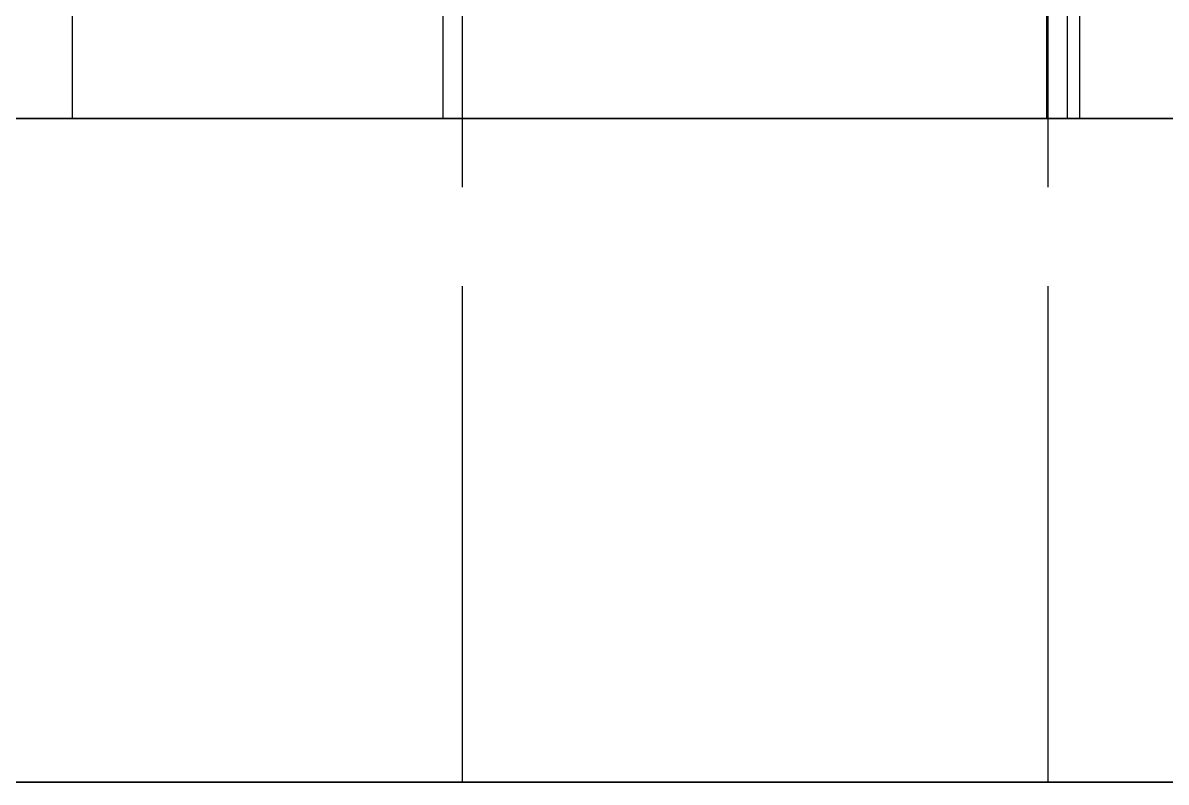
# Model space of a CAD drawing. Header units: millimetres. Extents: x -9 to 243, y -53 to 196.
# Drawn here: x 164.973 to 167.903, y -20.2 to -18.256 of the extents above; entities that cross this region are included whole.
import ezdxf

# ---------------------------------------------------------------- set-up
doc = ezdxf.new("R2010")
doc.units = ezdxf.units.MM
doc.linetypes.add('DASHED', pattern=[1.524, 1.27, -0.254])
doc.layers.add('HIDDEN', color=8, linetype='DASHED')
doc.layers.add('VISIBLE', color=7, linetype='CONTINUOUS')

msp = doc.modelspace()

# ---------------------------------------------------------------- linework, layer by layer
at = {"layer": 'HIDDEN'}
for points in [[(166.1, -20.2), (166.1, -15.3)], [(167.6, -20.2), (167.6, -15.3)], [(166.05, -18.5), (166.05, -15.4)], [(167.65, -18.5), (167.65, -15.4)], [(165.1, -18.5), (165.1, -18)], [(167.59694, -18.5), (167.59694, -18)], [(167.91829, -18.5), (167.77551, -18.5), (167.63274, -18.5), (167.48996, -18.5), (167.34718, -18.5), (167.20441, -18.5), (167.06163, -18.5), (166.91885, -18.5), (166.77608, -18.5), (166.6333, -18.5), (166.49052, -18.5), (166.34775, -18.5), (166.20497, -18.5), (166.06219, -18.5), (165.91942, -18.5), (165.77664, -18.5), (165.63386, -18.5), (165.49109, -18.5), (165.34831, -18.5), (165.20553, -18.5), (165.06276, -18.5), (164.91998, -18.5)], [(164.93711, -18.5), (164.9821, -18.5), (165.02709, -18.5), (165.07208, -18.5), (165.11707, -18.5), (165.16207, -18.5), (165.20706, -18.5), (165.25205, -18.5), (165.29704, -18.5), (165.34203, -18.5), (165.38702, -18.5), (165.43202, -18.5), (165.47701, -18.5), (165.522, -18.5), (165.56699, -18.5), (165.61198, -18.5), (165.65697, -18.5), (165.70197, -18.5), (165.74696, -18.5), (165.79195, -18.5), (165.83694, -18.5), (165.88193, -18.5), (165.92692, -18.5), (165.97191, -18.5), (166.01691, -18.5), (166.0619, -18.5), (166.10689, -18.5), (166.15188, -18.5), (166.19687, -18.5), (166.24186, -18.5), (166.28686, -18.5), (166.33185, -18.5), (166.37684, -18.5), (166.42183, -18.5), (166.46682, -18.5), (166.51181, -18.5), (166.55681, -18.5), (166.6018, -18.5), (166.64679, -18.5), (166.69178, -18.5), (166.73677, -18.5), (166.78176, -18.5), (166.82676, -18.5), (166.87175, -18.5), (166.91674, -18.5), (166.96173, -18.5), (167.00672, -18.5), (167.05171, -18.5), (167.09671, -18.5), (167.1417, -18.5), (167.18669, -18.5), (167.23168, -18.5), (167.27667, -18.5), (167.32166, -18.5), (167.36666, -18.5), (167.41165, -18.5), (167.45664, -18.5), (167.50163, -18.5), (167.54662, -18.5), (167.59161, -18.5), (167.6366, -18.5), (167.6816, -18.5)], [(168.01121, -18.5), (167.87201, -18.5), (167.73281, -18.5), (167.5936, -18.5), (167.4544, -18.5), (167.3152, -18.5), (167.176, -18.5), (167.03679, -18.5), (166.89759, -18.5), (166.75839, -18.5), (166.61918, -18.5), (166.47998, -18.5), (166.34078, -18.5), (166.20157, -18.5), (166.06237, -18.5), (165.92317, -18.5), (165.78397, -18.5), (165.64476, -18.5), (165.50556, -18.5), (165.36636, -18.5), (165.22715, -18.5), (165.08795, -18.5), (164.94875, -18.5)], [(167.93623, -18.5), (167.82627, -18.5), (167.71631, -18.5), (167.60635, -18.5), (167.4964, -18.5), (167.38644, -18.5), (167.27648, -18.5), (167.16652, -18.5), (167.05656, -18.5), (166.94661, -18.5), (166.83665, -18.5), (166.72669, -18.5), (166.61673, -18.5), (166.50677, -18.5), (166.39682, -18.5), (166.28686, -18.5), (166.1769, -18.5), (166.06694, -18.5), (165.95698, -18.5), (165.84703, -18.5), (165.73707, -18.5), (165.62711, -18.5), (165.51715, -18.5), (165.40719, -18.5), (165.29724, -18.5), (165.18728, -18.5), (165.07732, -18.5), (164.96736, -18.5)], [(167.93333, -18.5), (167.87778, -18.5), (167.82222, -18.5), (167.76667, -18.5), (167.71111, -18.5), (167.65556, -18.5), (167.6, -18.5), (167.54444, -18.5), (167.48889, -18.5), (167.43333, -18.5), (167.37778, -18.5), (167.32222, -18.5), (167.26667, -18.5), (167.21111, -18.5), (167.15556, -18.5), (167.1, -18.5), (167.04444, -18.5), (166.98889, -18.5), (166.93333, -18.5), (166.87778, -18.5), (166.82222, -18.5), (166.76667, -18.5), (166.71111, -18.5), (166.65556, -18.5), (166.6, -18.5), (166.54444, -18.5), (166.48889, -18.5), (166.43333, -18.5), (166.37778, -18.5), (166.32222, -18.5), (166.26667, -18.5), (166.21111, -18.5), (166.15556, -18.5), (166.1, -18.5), (166.04444, -18.5), (165.98889, -18.5), (165.93333, -18.5), (165.87778, -18.5), (165.82222, -18.5), (165.76667, -18.5), (165.71111, -18.5), (165.65556, -18.5), (165.6, -18.5), (165.54444, -18.5), (165.48889, -18.5), (165.43333, -18.5), (165.37778, -18.5), (165.32222, -18.5), (165.26667, -18.5), (165.21111, -18.5), (165.15556, -18.5), (165.1, -18.5)], [(165.1, -18.5), (165.13192, -18.5), (165.16384, -18.5), (165.19575, -18.5), (165.22767, -18.5), (165.25959, -18.5), (165.29151, -18.5), (165.32342, -18.5), (165.35534, -18.5), (165.38726, -18.5), (165.41918, -18.5), (165.4511, -18.5), (165.48301, -18.5), (165.51493, -18.5), (165.54685, -18.5), (165.57877, -18.5), (165.61069, -18.5), (165.6426, -18.5), (165.67452, -18.5), (165.70644, -18.5), (165.73836, -18.5), (165.77027, -18.5), (165.80219, -18.5), (165.83411, -18.5), (165.86603, -18.5), (165.89795, -18.5), (165.92986, -18.5), (165.96178, -18.5), (165.9937, -18.5), (166.02562, -18.5), (166.05754, -18.5), (166.08945, -18.5), (166.12137, -18.5), (166.15329, -18.5), (166.18521, -18.5), (166.21712, -18.5), (166.24904, -18.5), (166.28096, -18.5), (166.31288, -18.5), (166.3448, -18.5), (166.37671, -18.5), (166.40863, -18.5), (166.44055, -18.5), (166.47247, -18.5), (166.50438, -18.5), (166.5363, -18.5), (166.56822, -18.5), (166.60014, -18.5), (166.63206, -18.5), (166.66397, -18.5), (166.69589, -18.5), (166.72781, -18.5), (166.75973, -18.5), (166.79165, -18.5), (166.82356, -18.5), (166.85548, -18.5), (166.8874, -18.5), (166.91932, -18.5), (166.95123, -18.5), (166.98315, -18.5), (167.01507, -18.5), (167.04699, -18.5), (167.07891, -18.5), (167.11082, -18.5)], [(167.65, -18.5), (167.6246, -18.5), (167.59921, -18.5), (167.57381, -18.5), (167.54841, -18.5), (167.52302, -18.5), (167.49762, -18.5), (167.47222, -18.5), (167.44683, -18.5), (167.42143, -18.5), (167.39603, -18.5), (167.37063, -18.5), (167.34524, -18.5), (167.31984, -18.5), (167.29444, -18.5), (167.26905, -18.5), (167.24365, -18.5), (167.21825, -18.5), (167.19286, -18.5), (167.16746, -18.5), (167.14206, -18.5), (167.11667, -18.5), (167.09127, -18.5), (167.06587, -18.5), (167.04048, -18.5), (167.01508, -18.5), (166.98968, -18.5), (166.96429, -18.5), (166.93889, -18.5), (166.91349, -18.5), (166.8881, -18.5), (166.8627, -18.5), (166.8373, -18.5), (166.8119, -18.5), (166.78651, -18.5), (166.76111, -18.5), (166.73571, -18.5), (166.71032, -18.5), (166.68492, -18.5), (166.65952, -18.5), (166.63413, -18.5), (166.60873, -18.5), (166.58333, -18.5), (166.55794, -18.5), (166.53254, -18.5), (166.50714, -18.5), (166.48175, -18.5), (166.45635, -18.5), (166.43095, -18.5), (166.40556, -18.5), (166.38016, -18.5), (166.35476, -18.5), (166.32937, -18.5), (166.30397, -18.5), (166.27857, -18.5), (166.25317, -18.5), (166.22778, -18.5), (166.20238, -18.5), (166.17698, -18.5), (166.15159, -18.5), (166.12619, -18.5), (166.10079, -18.5), (166.0754, -18.5), (166.05, -18.5)], [(166.05, -18.5), (166.06459, -18.5), (166.07918, -18.5), (166.09377, -18.5), (166.10836, -18.5), (166.12296, -18.5), (166.13755, -18.5), (166.15214, -18.5), (166.16673, -18.5), (166.18132, -18.5), (166.19591, -18.5), (166.2105, -18.5), (166.22509, -18.5), (166.23968, -18.5), (166.25427, -18.5), (166.26887, -18.5), (166.28346, -18.5), (166.29805, -18.5), (166.31264, -18.5), (166.32723, -18.5), (166.34182, -18.5), (166.35641, -18.5), (166.371, -18.5), (166.38559, -18.5), (166.40018, -18.5), (166.41478, -18.5), (166.42937, -18.5), (166.44396, -18.5), (166.45855, -18.5), (166.47314, -18.5), (166.48773, -18.5), (166.50232, -18.5), (166.51691, -18.5), (166.5315, -18.5), (166.54609, -18.5), (166.56069, -18.5), (166.57528, -18.5), (166.58987, -18.5), (166.60446, -18.5), (166.61905, -18.5), (166.63364, -18.5), (166.64823, -18.5), (166.66282, -18.5), (166.67741, -18.5), (166.692, -18.5), (166.7066, -18.5), (166.72119, -18.5), (166.73578, -18.5), (166.75037, -18.5), (166.76496, -18.5), (166.77955, -18.5), (166.79414, -18.5), (166.80873, -18.5), (166.82332, -18.5), (166.83791, -18.5), (166.85251, -18.5), (166.8671, -18.5), (166.88169, -18.5), (166.89628, -18.5), (166.91087, -18.5), (166.92546, -18.5), (166.94005, -18.5), (166.95464, -18.5), (166.96923, -18.5)], [(167.6, -18.5), (167.57619, -18.5), (167.55238, -18.5), (167.52857, -18.5), (167.50476, -18.5), (167.48095, -18.5), (167.45714, -18.5), (167.43333, -18.5), (167.40952, -18.5), (167.38571, -18.5), (167.3619, -18.5), (167.3381, -18.5), (167.31429, -18.5), (167.29048, -18.5), (167.26667, -18.5), (167.24286, -18.5), (167.21905, -18.5), (167.19524, -18.5), (167.17143, -18.5), (167.14762, -18.5), (167.12381, -18.5), (167.1, -18.5), (167.07619, -18.5), (167.05238, -18.5), (167.02857, -18.5), (167.00476, -18.5), (166.98095, -18.5), (166.95714, -18.5), (166.93333, -18.5), (166.90952, -18.5), (166.88571, -18.5), (166.8619, -18.5), (166.8381, -18.5), (166.81429, -18.5), (166.79048, -18.5), (166.76667, -18.5), (166.74286, -18.5), (166.71905, -18.5), (166.69524, -18.5), (166.67143, -18.5), (166.64762, -18.5), (166.62381, -18.5), (166.6, -18.5), (166.57619, -18.5), (166.55238, -18.5), (166.52857, -18.5), (166.50476, -18.5), (166.48095, -18.5), (166.45714, -18.5), (166.43333, -18.5), (166.40952, -18.5), (166.38571, -18.5), (166.3619, -18.5), (166.3381, -18.5), (166.31429, -18.5), (166.29048, -18.5), (166.26667, -18.5), (166.24286, -18.5), (166.21905, -18.5), (166.19524, -18.5), (166.17143, -18.5), (166.14762, -18.5), (166.12381, -18.5), (166.1, -18.5)], [(166.1, -18.5), (166.1119, -18.5), (166.12381, -18.5), (166.13571, -18.5), (166.14762, -18.5), (166.15952, -18.5), (166.17143, -18.5), (166.18333, -18.5), (166.19524, -18.5), (166.20714, -18.5), (166.21905, -18.5), (166.23095, -18.5), (166.24286, -18.5), (166.25476, -18.5), (166.26667, -18.5), (166.27857, -18.5), (166.29048, -18.5), (166.30238, -18.5), (166.31429, -18.5), (166.32619, -18.5), (166.3381, -18.5), (166.35, -18.5), (166.3619, -18.5), (166.37381, -18.5), (166.38571, -18.5), (166.39762, -18.5), (166.40952, -18.5), (166.42143, -18.5), (166.43333, -18.5), (166.44524, -18.5), (166.45714, -18.5), (166.46905, -18.5), (166.48095, -18.5), (166.49286, -18.5), (166.50476, -18.5), (166.51667, -18.5), (166.52857, -18.5), (166.54048, -18.5), (166.55238, -18.5), (166.56429, -18.5), (166.57619, -18.5), (166.5881, -18.5), (166.6, -18.5), (166.6119, -18.5), (166.62381, -18.5), (166.63571, -18.5), (166.64762, -18.5), (166.65952, -18.5), (166.67143, -18.5), (166.68333, -18.5), (166.69524, -18.5), (166.70714, -18.5), (166.71905, -18.5), (166.73095, -18.5), (166.74286, -18.5), (166.75476, -18.5), (166.76667, -18.5), (166.77857, -18.5), (166.79048, -18.5), (166.80238, -18.5), (166.81429, -18.5), (166.82619, -18.5), (166.8381, -18.5), (166.85, -18.5)], [(166.1, -20.2), (166.1, -18.5)], [(166.85, -18.5), (166.8619, -18.5), (166.87381, -18.5), (166.88571, -18.5), (166.89762, -18.5), (166.90952, -18.5), (166.92143, -18.5), (166.93333, -18.5), (166.94524, -18.5), (166.95714, -18.5), (166.96905, -18.5), (166.98095, -18.5), (166.99286, -18.5), (167.00476, -18.5), (167.01667, -18.5), (167.02857, -18.5), (167.04048, -18.5), (167.05238, -18.5), (167.06429, -18.5), (167.07619, -18.5), (167.0881, -18.5), (167.1, -18.5), (167.1119, -18.5), (167.12381, -18.5), (167.13571, -18.5), (167.14762, -18.5), (167.15952, -18.5), (167.17143, -18.5), (167.18333, -18.5), (167.19524, -18.5), (167.20714, -18.5), (167.21905, -18.5), (167.23095, -18.5), (167.24286, -18.5), (167.25476, -18.5), (167.26667, -18.5), (167.27857, -18.5), (167.29048, -18.5), (167.30238, -18.5), (167.31429, -18.5), (167.32619, -18.5), (167.3381, -18.5), (167.35, -18.5), (167.3619, -18.5), (167.37381, -18.5), (167.38571, -18.5), (167.39762, -18.5), (167.40952, -18.5), (167.42143, -18.5), (167.43333, -18.5), (167.44524, -18.5), (167.45714, -18.5), (167.46905, -18.5), (167.48095, -18.5), (167.49286, -18.5), (167.50476, -18.5), (167.51667, -18.5), (167.52857, -18.5), (167.54048, -18.5), (167.55238, -18.5), (167.56429, -18.5), (167.57619, -18.5), (167.5881, -18.5), (167.6, -18.5)], [(166.96923, -18.5), (166.98004, -18.5), (166.99085, -18.5), (167.00165, -18.5), (167.01246, -18.5), (167.02326, -18.5), (167.03407, -18.5), (167.04487, -18.5), (167.05568, -18.5), (167.06649, -18.5), (167.07729, -18.5), (167.0881, -18.5), (167.0989, -18.5), (167.10971, -18.5), (167.12052, -18.5), (167.13132, -18.5), (167.14213, -18.5), (167.15293, -18.5), (167.16374, -18.5), (167.17454, -18.5), (167.18535, -18.5), (167.19616, -18.5), (167.20696, -18.5), (167.21777, -18.5), (167.22857, -18.5), (167.23938, -18.5), (167.25018, -18.5), (167.26099, -18.5), (167.2718, -18.5), (167.2826, -18.5), (167.29341, -18.5), (167.30421, -18.5), (167.31502, -18.5), (167.32583, -18.5), (167.33663, -18.5), (167.34744, -18.5), (167.35824, -18.5), (167.36905, -18.5), (167.37985, -18.5), (167.39066, -18.5), (167.40147, -18.5), (167.41227, -18.5), (167.42308, -18.5), (167.43388, -18.5), (167.44469, -18.5), (167.4555, -18.5), (167.4663, -18.5), (167.47711, -18.5), (167.48791, -18.5), (167.49872, -18.5), (167.50952, -18.5), (167.52033, -18.5), (167.53114, -18.5), (167.54194, -18.5), (167.55275, -18.5), (167.56355, -18.5), (167.57436, -18.5), (167.58517, -18.5), (167.59597, -18.5), (167.60678, -18.5), (167.61758, -18.5), (167.62839, -18.5), (167.63919, -18.5), (167.65, -18.5)], [(167.11082, -18.5), (167.13446, -18.5), (167.1581, -18.5), (167.18174, -18.5), (167.20537, -18.5), (167.22901, -18.5), (167.25265, -18.5), (167.27629, -18.5), (167.29993, -18.5), (167.32356, -18.5), (167.3472, -18.5), (167.37084, -18.5), (167.39448, -18.5), (167.41811, -18.5), (167.44175, -18.5), (167.46539, -18.5), (167.48903, -18.5), (167.51267, -18.5), (167.5363, -18.5), (167.55994, -18.5), (167.58358, -18.5), (167.60722, -18.5), (167.63085, -18.5), (167.65449, -18.5), (167.67813, -18.5), (167.70177, -18.5), (167.7254, -18.5), (167.74904, -18.5), (167.77268, -18.5), (167.79632, -18.5), (167.81996, -18.5), (167.84359, -18.5), (167.86723, -18.5), (167.89087, -18.5), (167.91451, -18.5)], [(167.93028, -18.5), (167.87472, -18.5), (167.81917, -18.5), (167.76361, -18.5), (167.70806, -18.5), (167.6525, -18.5), (167.59694, -18.5)], [(167.59694, -18.5), (167.63344, -18.5), (167.66993, -18.5), (167.70642, -18.5), (167.74292, -18.5), (167.77941, -18.5), (167.8159, -18.5), (167.8524, -18.5), (167.88889, -18.5), (167.92538, -18.5)], [(167.6, -20.2), (167.6, -18.5)], [(94.75, -20.2), (200.25, -20.2)], [(164.58214, -20.2), (165.1625, -20.2), (165.74286, -20.2), (166.32321, -20.2), (166.90357, -20.2), (167.48393, -20.2), (168.06429, -20.2), (168.64464, -20.2), (169.225, -20.2), (169.80536, -20.2), (170.38571, -20.2), (170.96607, -20.2), (171.54643, -20.2)], [(171.54643, -20.2), (170.96607, -20.2), (170.38571, -20.2), (169.80536, -20.2), (169.225, -20.2), (168.64464, -20.2), (168.06429, -20.2), (167.48393, -20.2), (166.90357, -20.2), (166.32321, -20.2), (165.74286, -20.2), (165.1625, -20.2), (164.58214, -20.2)], [(167.6, -20.2), (167.57619, -20.2), (167.55238, -20.2), (167.52857, -20.2), (167.50476, -20.2), (167.48095, -20.2), (167.45714, -20.2), (167.43333, -20.2), (167.40952, -20.2), (167.38571, -20.2), (167.3619, -20.2), (167.3381, -20.2), (167.31429, -20.2), (167.29048, -20.2), (167.26667, -20.2), (167.24286, -20.2), (167.21905, -20.2), (167.19524, -20.2), (167.17143, -20.2), (167.14762, -20.2), (167.12381, -20.2), (167.1, -20.2), (167.07619, -20.2), (167.05238, -20.2), (167.02857, -20.2), (167.00476, -20.2), (166.98095, -20.2), (166.95714, -20.2), (166.93333, -20.2), (166.90952, -20.2), (166.88571, -20.2), (166.8619, -20.2), (166.8381, -20.2), (166.81429, -20.2), (166.79048, -20.2), (166.76667, -20.2), (166.74286, -20.2), (166.71905, -20.2), (166.69524, -20.2), (166.67143, -20.2), (166.64762, -20.2), (166.62381, -20.2), (166.6, -20.2), (166.57619, -20.2), (166.55238, -20.2), (166.52857, -20.2), (166.50476, -20.2), (166.48095, -20.2), (166.45714, -20.2), (166.43333, -20.2), (166.40952, -20.2), (166.38571, -20.2), (166.3619, -20.2), (166.3381, -20.2), (166.31429, -20.2), (166.29048, -20.2), (166.26667, -20.2), (166.24286, -20.2), (166.21905, -20.2), (166.19524, -20.2), (166.17143, -20.2), (166.14762, -20.2), (166.12381, -20.2), (166.1, -20.2)], [(166.1, -20.2), (166.1119, -20.2), (166.12381, -20.2), (166.13571, -20.2), (166.14762, -20.2), (166.15952, -20.2), (166.17143, -20.2), (166.18333, -20.2), (166.19524, -20.2), (166.20714, -20.2), (166.21905, -20.2), (166.23095, -20.2), (166.24286, -20.2), (166.25476, -20.2), (166.26667, -20.2), (166.27857, -20.2), (166.29048, -20.2), (166.30238, -20.2), (166.31429, -20.2), (166.32619, -20.2), (166.3381, -20.2), (166.35, -20.2), (166.3619, -20.2), (166.37381, -20.2), (166.38571, -20.2), (166.39762, -20.2), (166.40952, -20.2), (166.42143, -20.2), (166.43333, -20.2), (166.44524, -20.2), (166.45714, -20.2), (166.46905, -20.2), (166.48095, -20.2), (166.49286, -20.2), (166.50476, -20.2), (166.51667, -20.2), (166.52857, -20.2), (166.54048, -20.2), (166.55238, -20.2), (166.56429, -20.2), (166.57619, -20.2), (166.5881, -20.2), (166.6, -20.2), (166.6119, -20.2), (166.62381, -20.2), (166.63571, -20.2), (166.64762, -20.2), (166.65952, -20.2), (166.67143, -20.2), (166.68333, -20.2), (166.69524, -20.2), (166.70714, -20.2), (166.71905, -20.2), (166.73095, -20.2), (166.74286, -20.2), (166.75476, -20.2), (166.76667, -20.2), (166.77857, -20.2), (166.79048, -20.2), (166.80238, -20.2), (166.81429, -20.2), (166.82619, -20.2), (166.8381, -20.2), (166.85, -20.2)], [(167.6, -20.2), (167.57619, -20.2), (167.55238, -20.2), (167.52857, -20.2), (167.50476, -20.2), (167.48095, -20.2), (167.45714, -20.2), (167.43333, -20.2), (167.40952, -20.2), (167.38571, -20.2), (167.3619, -20.2), (167.3381, -20.2), (167.31429, -20.2), (167.29048, -20.2), (167.26667, -20.2), (167.24286, -20.2), (167.21905, -20.2), (167.19524, -20.2), (167.17143, -20.2), (167.14762, -20.2), (167.12381, -20.2), (167.1, -20.2), (167.07619, -20.2), (167.05238, -20.2), (167.02857, -20.2), (167.00476, -20.2), (166.98095, -20.2), (166.95714, -20.2), (166.93333, -20.2), (166.90952, -20.2), (166.88571, -20.2), (166.8619, -20.2), (166.8381, -20.2), (166.81429, -20.2), (166.79048, -20.2), (166.76667, -20.2), (166.74286, -20.2), (166.71905, -20.2), (166.69524, -20.2), (166.67143, -20.2), (166.64762, -20.2), (166.62381, -20.2), (166.6, -20.2), (166.57619, -20.2), (166.55238, -20.2), (166.52857, -20.2), (166.50476, -20.2), (166.48095, -20.2), (166.45714, -20.2), (166.43333, -20.2), (166.40952, -20.2), (166.38571, -20.2), (166.3619, -20.2), (166.3381, -20.2), (166.31429, -20.2), (166.29048, -20.2), (166.26667, -20.2), (166.24286, -20.2), (166.21905, -20.2), (166.19524, -20.2), (166.17143, -20.2), (166.14762, -20.2), (166.12381, -20.2), (166.1, -20.2)], [(166.1, -20.2), (166.1119, -20.2), (166.12381, -20.2), (166.13571, -20.2), (166.14762, -20.2), (166.15952, -20.2), (166.17143, -20.2), (166.18333, -20.2), (166.19524, -20.2), (166.20714, -20.2), (166.21905, -20.2), (166.23095, -20.2), (166.24286, -20.2), (166.25476, -20.2), (166.26667, -20.2), (166.27857, -20.2), (166.29048, -20.2), (166.30238, -20.2), (166.31429, -20.2), (166.32619, -20.2), (166.3381, -20.2), (166.35, -20.2), (166.3619, -20.2), (166.37381, -20.2), (166.38571, -20.2), (166.39762, -20.2), (166.40952, -20.2), (166.42143, -20.2), (166.43333, -20.2), (166.44524, -20.2), (166.45714, -20.2), (166.46905, -20.2), (166.48095, -20.2), (166.49286, -20.2), (166.50476, -20.2), (166.51667, -20.2), (166.52857, -20.2), (166.54048, -20.2), (166.55238, -20.2), (166.56429, -20.2), (166.57619, -20.2), (166.5881, -20.2), (166.6, -20.2), (166.6119, -20.2), (166.62381, -20.2), (166.63571, -20.2), (166.64762, -20.2), (166.65952, -20.2), (166.67143, -20.2), (166.68333, -20.2), (166.69524, -20.2), (166.70714, -20.2), (166.71905, -20.2), (166.73095, -20.2), (166.74286, -20.2), (166.75476, -20.2), (166.76667, -20.2), (166.77857, -20.2), (166.79048, -20.2), (166.80238, -20.2), (166.81429, -20.2), (166.82619, -20.2), (166.8381, -20.2), (166.85, -20.2)], [(166.85, -20.2), (166.8619, -20.2), (166.87381, -20.2), (166.88571, -20.2), (166.89762, -20.2), (166.90952, -20.2), (166.92143, -20.2), (166.93333, -20.2), (166.94524, -20.2), (166.95714, -20.2), (166.96905, -20.2), (166.98095, -20.2), (166.99286, -20.2), (167.00476, -20.2), (167.01667, -20.2), (167.02857, -20.2), (167.04048, -20.2), (167.05238, -20.2), (167.06429, -20.2), (167.07619, -20.2), (167.0881, -20.2), (167.1, -20.2), (167.1119, -20.2), (167.12381, -20.2), (167.13571, -20.2), (167.14762, -20.2), (167.15952, -20.2), (167.17143, -20.2), (167.18333, -20.2), (167.19524, -20.2), (167.20714, -20.2), (167.21905, -20.2), (167.23095, -20.2), (167.24286, -20.2), (167.25476, -20.2), (167.26667, -20.2), (167.27857, -20.2), (167.29048, -20.2), (167.30238, -20.2), (167.31429, -20.2), (167.32619, -20.2), (167.3381, -20.2), (167.35, -20.2), (167.3619, -20.2), (167.37381, -20.2), (167.38571, -20.2), (167.39762, -20.2), (167.40952, -20.2), (167.42143, -20.2), (167.43333, -20.2), (167.44524, -20.2), (167.45714, -20.2), (167.46905, -20.2), (167.48095, -20.2), (167.49286, -20.2), (167.50476, -20.2), (167.51667, -20.2), (167.52857, -20.2), (167.54048, -20.2), (167.55238, -20.2), (167.56429, -20.2), (167.57619, -20.2), (167.5881, -20.2), (167.6, -20.2)], [(166.85, -20.2), (166.8619, -20.2), (166.87381, -20.2), (166.88571, -20.2), (166.89762, -20.2), (166.90952, -20.2), (166.92143, -20.2), (166.93333, -20.2), (166.94524, -20.2), (166.95714, -20.2), (166.96905, -20.2), (166.98095, -20.2), (166.99286, -20.2), (167.00476, -20.2), (167.01667, -20.2), (167.02857, -20.2), (167.04048, -20.2), (167.05238, -20.2), (167.06429, -20.2), (167.07619, -20.2), (167.0881, -20.2), (167.1, -20.2), (167.1119, -20.2), (167.12381, -20.2), (167.13571, -20.2), (167.14762, -20.2), (167.15952, -20.2), (167.17143, -20.2), (167.18333, -20.2), (167.19524, -20.2), (167.20714, -20.2), (167.21905, -20.2), (167.23095, -20.2), (167.24286, -20.2), (167.25476, -20.2), (167.26667, -20.2), (167.27857, -20.2), (167.29048, -20.2), (167.30238, -20.2), (167.31429, -20.2), (167.32619, -20.2), (167.3381, -20.2), (167.35, -20.2), (167.3619, -20.2), (167.37381, -20.2), (167.38571, -20.2), (167.39762, -20.2), (167.40952, -20.2), (167.42143, -20.2), (167.43333, -20.2), (167.44524, -20.2), (167.45714, -20.2), (167.46905, -20.2), (167.48095, -20.2), (167.49286, -20.2), (167.50476, -20.2), (167.51667, -20.2), (167.52857, -20.2), (167.54048, -20.2), (167.55238, -20.2), (167.56429, -20.2), (167.57619, -20.2), (167.5881, -20.2), (167.6, -20.2)]]:
    msp.add_lwpolyline(points, dxfattribs=at)
at = {"layer": 'VISIBLE'}
for points in [[(167.6816, -18.5), (167.6816, -18.2)], [(167.6816, -18.5), (167.77742, -18.5), (167.87325, -18.5), (167.96907, -18.5)], [(200.25, -20.2), (94.75, -20.2)]]:
    msp.add_lwpolyline(points, dxfattribs=at)

doc.saveas('drawing.dxf')
